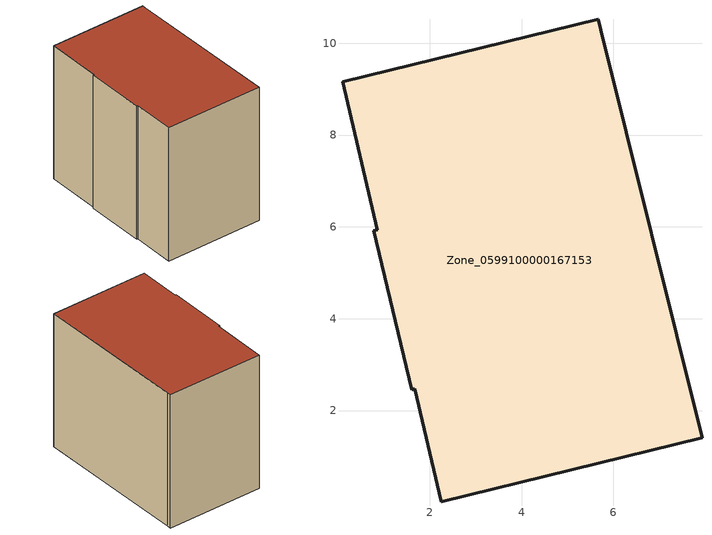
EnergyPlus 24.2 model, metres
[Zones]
Zone_0599100000167153
 floor ground (C_G): 5.67,10.52 5.72,10.29 7.93,1.41 2.25,0.01 1.67,2.47 1.61,2.45 0.78,5.92 0.86,5.94 0.1,9.16 z0
 wall outside (C_F): 1.67,2.47 2.25,0.01 7.93,1.41 5.72,10.29 5.67,10.52 0.1,9.16 0.86,5.94 0.78,5.92 1.61,2.45 1.67,2.47 z0:8.12
 roof outside (C_R): 2.25,0.01 7.93,1.41 5.72,10.29 5.67,10.52 0.1,9.16 0.86,5.94 0.78,5.92 1.61,2.45 1.67,2.47 z8.12
[BUILDING]
Pand.0599100000167153: North Axis=0; Terrain=City; Loads Convergence Tolerance Value=0.04; Temperature Convergence Tolerance Value=0.4; Solar Distribution=FullExterior; Maximum Number of Warmup Days=25; Minimum Number of Warmup Days=1
[Site:Location]
Rotterdam.The.Hague.AP_ZH_NLD Design_Conditions: Latitude=51.96; Longitude=4.45; Time Zone=1; Elevation=-4.5
[SITE:GROUNDTEMPERATURE:BUILDINGSURFACE]
18, 18, 18, 18, 18, 18, 18, 18, 18, 18, 18, 18
[MATERIAL] Thermal Absorptance=0.9; Solar Absorptance=0.7; Visible Absorptance=0.7
Name | Roughness | Thickness | Conductivity | Density | Specific Heat
G.TC.1975-1991 | MediumSmooth | 0.15 | 0.288461 | 540 | 1210
F.TC.1975-1991 | Rough | 0.3 | 0.230769 | 1920 | 840
R.TC.1975-1991 | MediumRough | 0.2 | 0.153846 | 1500 | 1000
[CONSTRUCTION]
C_G: G.TC.1975-1991
C_F: F.TC.1975-1991
C_R: R.TC.1975-1991
[ZONE]
Zone_0599100000167153: Type=1; Multiplier=1; Ceiling Height=Autocalculate; Volume=Autocalculate; Floor Area=autocalculate; Part of Total Floor Area=Yes
[ZONEINFILTRATION:DESIGNFLOWRATE]
Infil_Zone_0599100000167153: Zone or ZoneList or Space or SpaceList=Zone_0599100000167153; Schedule=AlwaysOn; Design Flow Rate Calculation Method=Flow/Area; Flow Rate per Floor Area=0.003; Constant Term Coefficient=1; Temperature Term Coefficient=0; Velocity Term Coefficient=0; Velocity Squared Term Coefficient=0
[HVACTEMPLATE:ZONE:IDEALLOADSAIRSYSTEM]
Zone_0599100000167153: Maximum Heating Supply Air Temperature=50; Minimum Cooling Supply Air Temperature=13; Maximum Heating Supply Air Humidity Ratio=0.0156; Minimum Cooling Supply Air Humidity Ratio=0.0077; Heating Limit=NoLimit; Cooling Limit=NoLimit; Dehumidification Control Type=ConstantSensibleHeatRatio; Cooling Sensible Heat Ratio=0.7; Dehumidification Setpoint=60; Humidification Control Type=None; Humidification Setpoint=30; Outdoor Air Method=None; Outdoor Air Flow Rate per Person=0.00944; Outdoor Air Flow Rate per Zone Floor Area=0; Outdoor Air Flow Rate per Zone=0; Demand Controlled Ventilation Type=None; Outdoor Air Economizer Type=NoEconomizer; Heat Recovery Type=None; Sensible Heat Recovery Effectiveness=0.7; Latent Heat Recovery Effectiveness=0.65
[ZONECONTROL:THERMOSTAT]
ThermostatControl_Zone_0599100000167153: Zone or ZoneList=Zone_0599100000167153; Control Type Schedule=DualSetpointControlType; Control 1=Thermostat_Zone_0599100000167153; Temperature Difference Between Cutout And Setpoint=0
[THERMOSTATSETPOINT:DUALSETPOINT]
Thermostat_Zone_0599100000167153: Heating Setpoint Temperature Schedule=HeatingSetpoint_Zone_0599100000167153; Cooling Setpoint Temperature Schedule=CoolingSetpoint_Zone_0599100000167153
[SCHEDULE:COMPACT]
HeatingSetpoint_Zone_0599100000167153: Through: 12/31, For: AllDays, Until: 24:00, 21
CoolingSetpoint_Zone_0599100000167153: Through: 12/31, For: AllDays, Until: 24:00, 24
DualSetpointControlType: Through: 12/31, For: AllDays, Until: 24:00, 4
AlwaysOn: Through: 12/31, For: AllDays, Until: 24:00, 1
